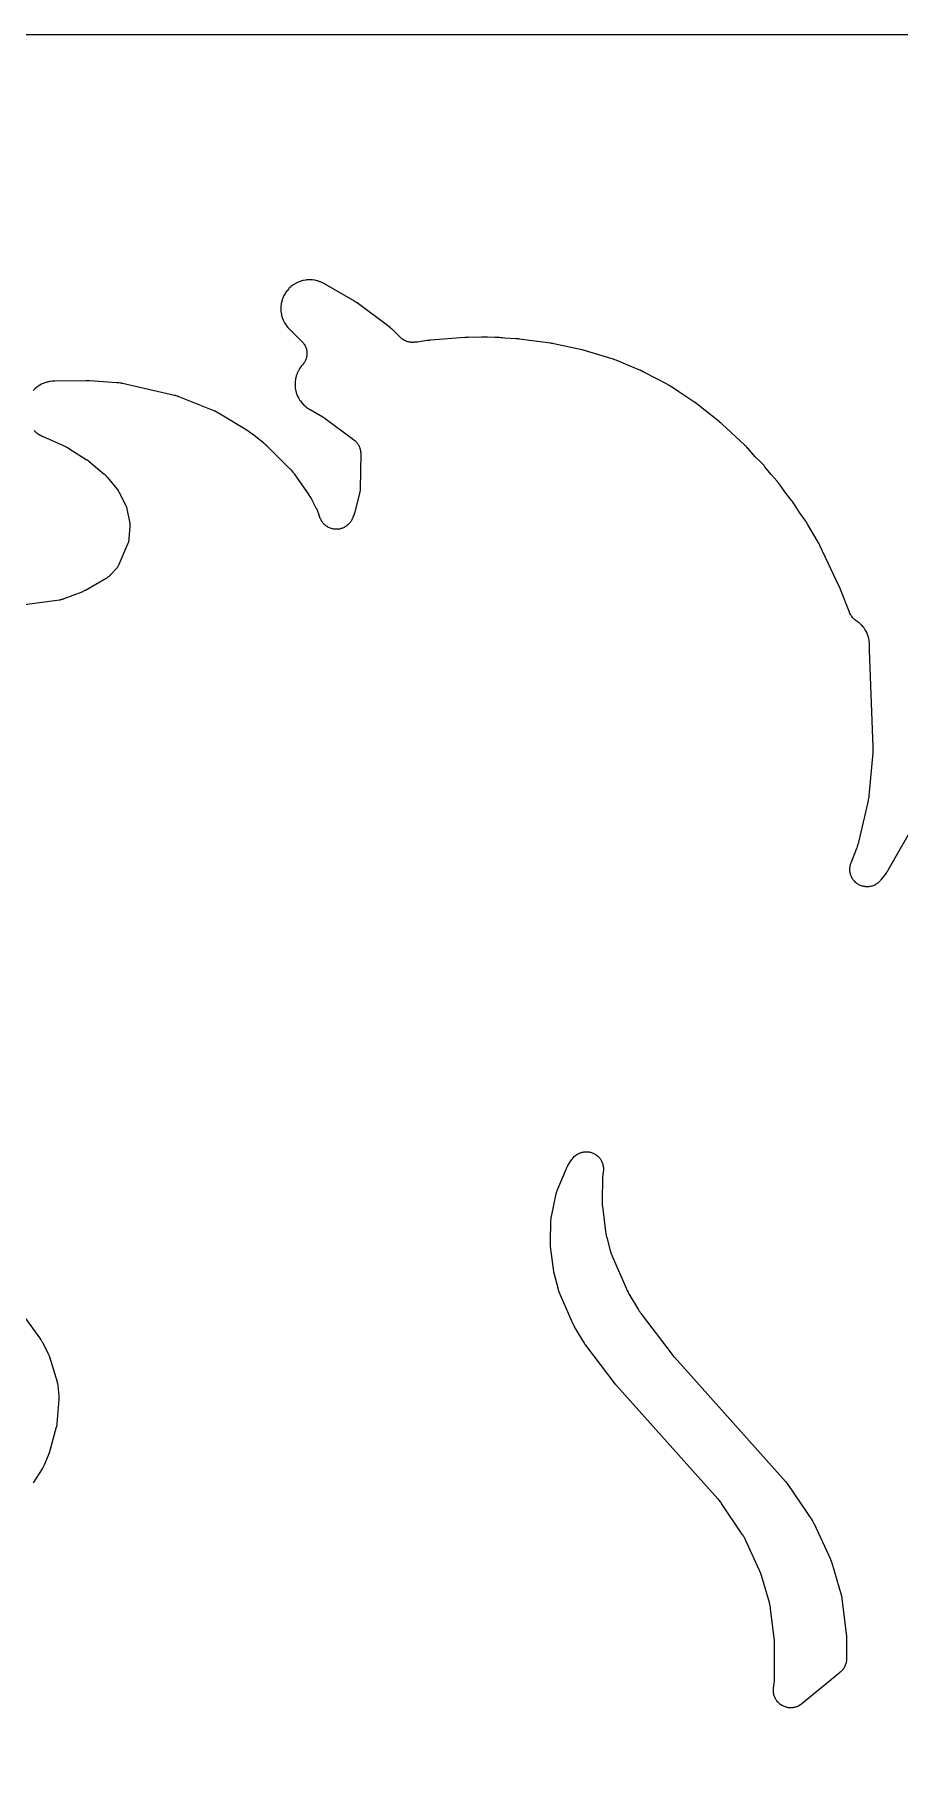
# Model space of a CAD drawing. Header units: millimetres. Extents: x 0 to 300, y 0 to 300.
# Drawn here: x 150 to 225, y 150 to 300.1 of the extents above; entities that cross this region are included whole.
import ezdxf

# ---------------------------------------------------------------- set-up
doc = ezdxf.new("R2010")
doc.units = ezdxf.units.MM
doc.layers.add('CUT', color=7, linetype='CONTINUOUS')

msp = doc.modelspace()

# ---------------------------------------------------------------- linework, layer by layer
at = {"layer": 'CUT'}
for points in [[(140.0684, 300.0625), (193.3882, 300.0625), (298.533, 300.0625), (298.5625, 300.0625), (299.4478, 300.0625), (299.5212, 300.0589), (299.5794, 300.0503), (299.6365, 300.036), (299.6918, 300.0162), (299.745, 299.991), (299.7954, 299.9608), (299.8427, 299.9257), (299.8863, 299.8863), (299.9257, 299.8427), (299.9608, 299.7954), (299.991, 299.745), (300.0162, 299.6918), (300.036, 299.6365), (300.0503, 299.5794), (300.0589, 299.5212), (300.0625, 299.4478), (300.0625, 298.5625), (300.0625, 1.467)], [(226.5603, 232.0055), (224.0664, 227.606), (224.0587, 227.5926), (224.0404, 227.5616), (224.0324, 227.5483), (224.0226, 227.5323), (224.0144, 227.5192), (223.9951, 227.4888), (223.9867, 227.4759), (223.9716, 227.4531), (223.963, 227.4403), (223.9426, 227.4106), (223.9338, 227.3979), (223.9228, 227.3826), (223.9138, 227.3701), (223.8924, 227.3411), (223.8831, 227.3288), (223.4329, 226.7402), (223.4051, 226.7056), (223.3525, 226.6435), (223.2919, 226.5786), (223.2494, 226.5375), (223.1827, 226.4789), (223.1364, 226.4421), (223.0642, 226.3904), (223.0145, 226.3584), (222.9376, 226.314), (222.885, 226.2871), (222.804, 226.2505), (222.749, 226.2289), (222.6649, 226.2005), (222.608, 226.1844), (222.5215, 226.1644), (222.4633, 226.154), (222.3752, 226.1426), (222.3163, 226.138), (222.2275, 226.1354), (222.1684, 226.1366), (222.0798, 226.1427), (222.0211, 226.1497), (221.9335, 226.1646), (221.8758, 226.1773), (221.7901, 226.2008), (221.734, 226.2191), (221.651, 226.2509), (221.5969, 226.2747), (221.5175, 226.3145), (221.466, 226.3436), (221.3909, 226.391), (221.3426, 226.4249), (221.2725, 226.4795), (221.2277, 226.5181), (221.1634, 226.5793), (221.1226, 226.6221), (221.0646, 226.6894), (221.0283, 226.736), (220.9772, 226.8087), (220.9456, 226.8586), (220.9019, 226.936), (220.8755, 226.9888), (220.8396, 227.0701), (220.8185, 227.1253), (220.7908, 227.2097), (220.7752, 227.2667), (220.756, 227.3534), (220.7461, 227.4117), (220.7355, 227.4999), (220.7314, 227.5588), (220.7296, 227.6476), (220.7313, 227.7067), (220.7382, 227.7952), (220.7458, 227.8539), (220.7614, 227.9413), (220.7747, 227.9989), (220.7989, 228.0844), (220.8248, 228.1615), (220.8401, 228.2032), (221.346, 229.4905), (221.3535, 229.5105), (221.3997, 229.6418), (221.4065, 229.6621), (221.4586, 229.8287), (221.4646, 229.8493), (221.5014, 229.9835), (221.5067, 230.0043), (222.3283, 233.4871), (222.3329, 233.5081), (222.36, 233.6448), (222.3638, 233.6659), (222.3917, 233.8386), (222.3947, 233.8598), (222.412, 233.9982), (222.4143, 234.0195), (222.7458, 237.7511), (222.7472, 237.7702), (222.7543, 237.8945), (222.7551, 237.9137), (222.7589, 238.0699), (222.7591, 238.0891), (222.7582, 238.2137), (222.7577, 238.2328), (222.4274, 246.6579), (222.427, 246.7023), (222.4286, 246.7991), (222.4303, 246.8412), (222.4326, 246.877), (222.433, 246.8841), (222.438, 246.98), (222.4388, 247.0108), (222.4388, 247.2069), (222.4357, 247.268), (222.4161, 247.4605), (222.4068, 247.5209), (222.3677, 247.7104), (222.3522, 247.7696), (222.294, 247.9541), (222.2726, 248.0115), (222.1959, 248.189), (222.1688, 248.2439), (222.0744, 248.4128), (222.0418, 248.4646), (221.9307, 248.6229), (221.893, 248.6712), (221.7663, 248.8174), (221.7239, 248.8615), (221.583, 248.9941), (221.5363, 249.0337), (221.3805, 249.1528), (221.3557, 249.1708), (221.2908, 249.2154), (221.2856, 249.2189), (221.2797, 249.2229), (221.2441, 249.248), (221.1765, 249.2983), (221.1059, 249.3567), (221.0609, 249.3978), (220.9966, 249.4631), (220.956, 249.5086), (220.8987, 249.58), (220.863, 249.6294), (220.8132, 249.7063), (220.7827, 249.7591), (220.741, 249.8406), (220.7066, 249.9171), (220.6889, 249.9594), (219.9197, 251.9356), (219.9195, 251.9361), (219.9158, 251.9453), (219.8899, 252.0089), (219.8858, 252.0186), (219.8521, 252.0973), (219.8479, 252.1068), (219.8201, 252.1685), (219.8155, 252.1785), (218.1388, 255.7305), (218.1328, 255.7427), (218.0935, 255.8215), (218.0873, 255.8335), (218.0356, 255.9312), (218.0291, 255.9431), (217.9862, 256.02), (217.9795, 256.0318), (217.0701, 257.579), (217.0637, 257.5897), (217.0212, 257.6587), (217.0145, 257.6692), (216.9594, 257.7547), (216.9525, 257.7651), (216.9072, 257.8323), (216.9001, 257.8425), (216.3703, 258.5933), (215.9338, 259.2896), (215.9249, 259.3033), (215.8663, 259.3914), (215.8571, 259.4049), (215.7805, 259.5135), (215.771, 259.5266), (215.7076, 259.6115), (215.6977, 259.6244), (215.1825, 260.2766), (214.6835, 260.9837), (214.6736, 260.9974), (214.6074, 261.0857), (214.5971, 261.0992), (214.511, 261.2076), (214.5002, 261.2207), (214.4292, 261.3052), (214.4181, 261.318), (213.9038, 261.8954), (213.3643, 262.5785), (213.3521, 262.5933), (213.272, 262.6884), (213.2594, 262.7029), (213.155, 262.8189), (213.142, 262.833), (213.0559, 262.9228), (213.0424, 262.9364), (212.5293, 263.4386), (211.8701, 264.1786), (211.8605, 264.1892), (211.7967, 264.2574), (211.7868, 264.2678), (211.7047, 264.3515), (211.6945, 264.3616), (211.6276, 264.4267), (211.6171, 264.4366), (209.6564, 266.2535), (209.6485, 266.2607), (209.5933, 266.3101), (209.5847, 266.3176), (209.5147, 266.3778), (209.5062, 266.3851), (209.45, 266.4316), (209.441, 266.4389), (209.4313, 266.4471), (209.4201, 266.4564), (207.4965, 268.0037), (207.4853, 268.0126), (207.4113, 268.0692), (207.3999, 268.0778), (207.3054, 268.1466), (207.2937, 268.1549), (207.2172, 268.2079), (207.2053, 268.2159), (205.9006, 269.0743), (205.2625, 269.5028), (205.2493, 269.5114), (205.1625, 269.5664), (205.149, 269.5747), (205.124, 269.5897), (205.1168, 269.5941), (205.0065, 269.6599), (204.9928, 269.6678), (204.9036, 269.7179), (204.8897, 269.7254), (202.8681, 270.7912), (202.8547, 270.7981), (202.7664, 270.8418), (202.7528, 270.8484), (202.6406, 270.9004), (202.6268, 270.9066), (202.5365, 270.9458), (202.5225, 270.9517), (201.6731, 271.2951), (200.4588, 271.8046), (200.4449, 271.8102), (200.354, 271.8457), (200.3399, 271.851), (200.2248, 271.8927), (200.2106, 271.8976), (200.118, 271.9285), (200.1037, 271.9331), (197.8109, 272.6353), (197.7982, 272.6391), (197.7151, 272.6625), (197.7023, 272.666), (197.5974, 272.6931), (197.5845, 272.6963), (197.5005, 272.716), (197.4875, 272.7189), (195.0496, 273.2351), (195.0394, 273.2372), (194.9679, 273.251), (194.9569, 273.2531), (194.8675, 273.2686), (194.8566, 273.2704), (194.7858, 273.2814), (194.7742, 273.2831), (192.0769, 273.6484), (192.0657, 273.6498), (191.9884, 273.6588), (191.9765, 273.6601), (191.88, 273.6694), (191.8682, 273.6704), (191.7918, 273.6762), (191.7792, 273.6771), (190.7803, 273.7324), (190.6013, 273.753), (190.5856, 273.7546), (190.4831, 273.7637), (190.4674, 273.7649), (190.3385, 273.7729), (190.3227, 273.7737), (190.2199, 273.7773), (190.2041, 273.7777), (189.9174, 273.7803), (189.2917, 273.815), (189.2721, 273.8157), (189.1448, 273.8186), (189.1252, 273.8187), (189.1159, 273.8186), (189.0731, 273.8198), (189.0555, 273.82), (188.9118, 273.8196), (188.8942, 273.8193), (188.7798, 273.8157), (188.7622, 273.8149), (188.4208, 273.7939), (187.6679, 273.8008), (187.6544, 273.8007), (187.5668, 273.7996), (187.5533, 273.7992), (187.4434, 273.7953), (187.4299, 273.7947), (187.3424, 273.7896), (187.329, 273.7886), (184.3391, 273.5466), (184.3296, 273.5457), (184.2633, 273.5393), (184.2531, 273.5382), (184.1706, 273.5288), (184.1606, 273.5276), (184.0956, 273.519), (184.085, 273.5175), (184.0535, 273.5128), (184.0507, 273.5125), (184.0377, 273.5107), (183.2272, 273.3894), (182.9255, 273.3666), (182.8827, 273.3644), (182.8043, 273.3623), (182.7188, 273.364), (182.6619, 273.3678), (182.5769, 273.3776), (182.5207, 273.3868), (182.437, 273.4047), (182.3819, 273.4192), (182.3002, 273.4449), (182.2467, 273.4646), (182.1679, 273.498), (182.1166, 273.5226), (182.0413, 273.5633), (181.9925, 273.5928), (181.9214, 273.6405), (181.8756, 273.6744), (181.8094, 273.7286), (181.7512, 273.7811), (181.7201, 273.8105), (181.1289, 274.3965), (181.1134, 274.4113), (181.0109, 274.5058), (180.9949, 274.5201), (180.8622, 274.634), (180.8457, 274.6477), (180.7368, 274.7346), (180.7198, 274.7477), (180.7197, 274.7478), (177.9802, 276.7787), (177.966, 276.7889), (177.8726, 276.854), (177.8581, 276.8638), (177.7385, 276.942), (177.7237, 276.9514), (177.6267, 277.011), (177.6116, 277.0199), (175.1548, 278.4303), (175.1419, 278.4375), (175.0572, 278.4834), (175.0441, 278.4903), (174.9926, 278.5165), (174.9659, 278.5294), (174.7927, 278.6072), (174.7375, 278.6288), (174.56, 278.6883), (174.503, 278.7044), (174.3204, 278.7461), (174.2621, 278.7564), (174.0763, 278.78), (174.0173, 278.7845), (173.8301, 278.7896), (173.7709, 278.7883), (173.5841, 278.775), (173.5253, 278.7678), (173.3407, 278.7361), (173.2829, 278.7232), (173.1024, 278.6735), (173.0461, 278.6549), (172.8714, 278.5876), (172.8172, 278.5636), (172.65, 278.4794), (172.5985, 278.4502), (172.4403, 278.3499), (172.3919, 278.3157), (172.2445, 278.2003), (172.1997, 278.1615), (172.0643, 278.0322), (172.0236, 277.9892), (171.9016, 277.8471), (171.8653, 277.8003), (171.7579, 277.6468), (171.7264, 277.5967), (171.6347, 277.4334), (171.6083, 277.3804), (171.5331, 277.2089), (171.5121, 277.1535), (171.4542, 276.9754), (171.4387, 276.9183), (171.3987, 276.7353), (171.3889, 276.6769), (171.3671, 276.4909), (171.3631, 276.4318), (171.3597, 276.2446), (171.3616, 276.1854), (171.3767, 275.9987), (171.3844, 275.94), (171.4179, 275.7558), (171.4313, 275.6981), (171.4828, 275.518), (171.5018, 275.4619), (171.5708, 275.2878), (171.5953, 275.2339), (171.6811, 275.0675), (171.7108, 275.0162), (171.8126, 274.859), (171.8472, 274.811), (171.964, 274.6646), (172.0031, 274.6202), (172.1356, 274.4842), (172.1568, 274.4635), (172.2135, 274.4107), (172.2184, 274.4062), (172.2528, 274.3749), (172.258, 274.3702), (172.2901, 274.3417), (172.299, 274.3337), (172.3208, 274.3138), (172.3301, 274.3052), (172.34, 274.2959), (172.3488, 274.2875), (172.3691, 274.2679), (172.3778, 274.2595), (173.1658, 273.479), (173.1973, 273.4462), (173.2536, 273.3845), (173.3115, 273.3143), (173.3476, 273.2656), (173.3981, 273.1898), (173.4291, 273.1377), (173.4717, 273.0572), (173.4972, 273.0023), (173.5315, 272.9179), (173.5514, 272.8607), (173.5769, 272.7733), (173.5909, 272.7143), (173.6075, 272.6247), (173.6155, 272.5647), (173.6229, 272.4739), (173.6248, 272.4133), (173.623, 272.3223), (173.6187, 272.2618), (173.6077, 272.1714), (173.5974, 272.1117), (173.5773, 272.0229), (173.561, 271.9645), (173.5321, 271.8782), (173.5099, 271.8218), (173.4724, 271.7388), (173.4447, 271.6849), (173.399, 271.6061), (173.3659, 271.5553), (173.3125, 271.4816), (173.2602, 271.4166), (173.2308, 271.3818), (173.1709, 271.3147), (173.1337, 271.2686), (173.0234, 271.1172), (172.991, 271.0676), (172.8962, 270.9061), (172.8687, 270.8536), (172.7903, 270.6835), (172.7682, 270.6286), (172.707, 270.4516), (172.6904, 270.3947), (172.6469, 270.2126), (172.636, 270.1543), (172.6107, 269.9688), (172.6056, 269.9098), (172.5987, 269.7226), (172.5994, 269.6634), (172.611, 269.4764), (172.6176, 269.4176), (172.6475, 269.2327), (172.6599, 269.1748), (172.7079, 268.9938), (172.7259, 268.9373), (172.7916, 268.7619), (172.8151, 268.7075), (172.8977, 268.5395), (172.9265, 268.4877), (173.0253, 268.3286), (173.059, 268.2799), (173.173, 268.1313), (173.2113, 268.0861), (173.3395, 267.9495), (173.3821, 267.9084), (173.523, 267.7851), (173.5695, 267.7483), (173.724, 267.638), (173.7486, 267.6214), (173.7973, 267.5901), (173.8098, 267.5823), (173.8921, 267.5323), (173.9049, 267.5248), (175.0032, 266.8943), (175.0078, 266.8916), (175.0151, 266.8874), (175.0368, 266.8743), (175.0758, 266.8501), (175.0927, 266.8394), (175.1091, 266.8287), (175.1143, 266.8253), (175.1181, 266.8228), (175.1397, 266.808), (175.18, 266.7796), (175.1978, 266.7668), (177.6755, 264.9301), (177.7092, 264.9039), (177.7697, 264.8544), (177.8332, 264.7973), (177.8736, 264.7574), (177.9313, 264.6945), (177.9677, 264.6509), (178.0193, 264.5829), (178.0514, 264.536), (178.0962, 264.4634), (178.1238, 264.4137), (178.1615, 264.3372), (178.1843, 264.2851), (178.2146, 264.2053), (178.2323, 264.1513), (178.2549, 264.069), (178.2674, 264.0136), (178.2822, 263.9295), (178.2893, 263.8731), (178.2961, 263.7881), (178.2985, 263.7099), (178.2989, 263.6672), (178.2517, 260.6953), (178.2514, 260.6822), (178.2507, 260.6604), (178.2476, 260.6078), (178.2397, 260.5191), (178.2353, 260.4799), (178.2348, 260.4759), (178.2287, 260.4369), (178.213, 260.3492), (178.2023, 260.2977), (178.1972, 260.2765), (178.1941, 260.2637), (177.7876, 258.6702), (177.7835, 258.6546), (177.7736, 258.6183), (177.7691, 258.6027), (177.7636, 258.5839), (177.7589, 258.5684), (177.7476, 258.5325), (177.7427, 258.5171), (177.7337, 258.49), (177.7284, 258.4747), (177.7159, 258.4392), (177.7104, 258.424), (177.7035, 258.4056), (177.6977, 258.3905), (177.6839, 258.3555), (177.6778, 258.3405), (177.5753, 258.0934), (177.5575, 258.0533), (177.5232, 257.9807), (177.4818, 257.9033), (177.4519, 257.8533), (177.4032, 257.7803), (177.3685, 257.7334), (177.313, 257.6656), (177.2739, 257.6222), (177.212, 257.5601), (177.1689, 257.5208), (177.1013, 257.465), (177.0545, 257.43), (176.9818, 257.3811), (176.9319, 257.3509), (176.8548, 257.3092), (176.8021, 257.284), (176.7213, 257.25), (176.6664, 257.2301), (176.5827, 257.2041), (176.5262, 257.1896), (176.4403, 257.1719), (176.3826, 257.163), (176.2954, 257.1537), (176.2372, 257.1504), (176.1495, 257.1497), (176.0912, 257.1521), (176.0039, 257.1599), (175.9461, 257.168), (175.8599, 257.1843), (175.8032, 257.1979), (175.719, 257.2225), (175.6639, 257.2416), (175.5825, 257.2743), (175.5295, 257.2986), (175.4517, 257.3391), (175.4013, 257.3685), (175.3278, 257.4163), (175.2805, 257.4505), (175.212, 257.5052), (175.1682, 257.5438), (175.1054, 257.6049), (175.0656, 257.6476), (175.009, 257.7146), (174.9736, 257.761), (174.9238, 257.8331), (174.893, 257.8827), (174.8504, 257.9594), (174.8246, 258.0117), (174.7898, 258.0922), (174.7614, 258.1673), (174.747, 258.2087), (174.6646, 258.4642), (174.6608, 258.4757), (174.6352, 258.5499), (174.6312, 258.5613), (174.6149, 258.6056), (174.6061, 258.6281), (174.5462, 258.7731), (174.5365, 258.7952), (174.5167, 258.8381), (174.5115, 258.849), (174.4772, 258.9195), (174.4718, 258.9304), (174.0871, 259.6826), (174.0773, 259.701), (174.0111, 259.8199), (174.0006, 259.838), (173.9125, 259.9841), (173.9014, 260.0019), (173.8272, 260.1159), (173.8154, 260.1332), (172.5412, 261.9474), (172.5334, 261.9582), (172.482, 262.028), (172.474, 262.0387), (172.4422, 262.08), (172.4254, 262.1008), (172.3136, 262.2332), (172.2959, 262.2532), (172.2605, 262.2915), (172.2514, 262.3012), (172.1911, 262.3636), (172.1817, 262.3731), (170.1892, 264.3465), (170.1775, 264.3577), (170.101, 264.4295), (170.0891, 264.4404), (169.9907, 264.5279), (169.9785, 264.5385), (169.8982, 264.6061), (169.8857, 264.6163), (168.9036, 265.3991), (168.8883, 265.4109), (168.788, 265.4857), (168.7724, 265.497), (168.6436, 265.5868), (168.6276, 265.5976), (168.5226, 265.6658), (168.5063, 265.6761), (165.9456, 267.2268), (165.9352, 267.233), (165.8669, 267.2725), (165.8563, 267.2785), (165.8148, 267.3014), (165.7933, 267.3127), (165.6523, 267.3832), (165.6303, 267.3936), (165.5871, 267.4131), (165.576, 267.418), (165.5034, 267.4489), (165.4922, 267.4535), (162.602, 268.617), (162.5916, 268.6211), (162.5183, 268.649), (162.5074, 268.6531), (162.459, 268.6704), (162.4355, 268.6783), (162.2882, 268.7244), (162.2653, 268.7311), (162.2254, 268.7419), (162.2145, 268.7447), (162.1394, 268.7635), (162.1271, 268.7664), (157.6262, 269.791), (157.6154, 269.7934), (157.5401, 269.8091), (157.5288, 269.8113), (157.4792, 269.8206), (157.4552, 269.8247), (157.3051, 269.8467), (157.2819, 269.8496), (157.2415, 269.854), (157.2305, 269.855), (157.1547, 269.8618), (157.1424, 269.8627), (154.7587, 270.0244), (154.7474, 270.0251), (154.6692, 270.0289), (154.6572, 270.0294), (154.5596, 270.0322), (154.5478, 270.0324), (154.4707, 270.0331), (154.458, 270.0331), (151.7422, 270.0005), (151.7277, 270.0002), (151.6336, 269.9968), (151.6191, 269.9961), (151.5626, 269.9926), (151.5337, 269.9902), (151.3491, 269.97), (151.2918, 269.961), (151.1124, 269.9236), (151.0563, 269.9091), (150.8813, 269.8546), (150.8269, 269.8347), (150.658, 269.7636), (150.6057, 269.7385), (150.4445, 269.6514), (150.3949, 269.6215), (150.2428, 269.5192), (150.1963, 269.4846), (150.0548, 269.3682), (150.0119, 269.3292), (149.8823, 269.1997)], [(149.9666, 265.7138), (150.0085, 265.6738), (150.1471, 265.5539), (150.1927, 265.5181), (150.3421, 265.4121), (150.391, 265.3809), (150.5522, 265.2885), (150.5777, 265.2747), (150.6281, 265.249), (150.6411, 265.2426), (150.726, 265.2018), (150.7391, 265.1956), (152.6916, 264.3151), (152.7055, 264.3087), (152.7379, 264.2935), (152.7517, 264.2868), (152.7684, 264.2786), (152.7821, 264.2717), (152.8139, 264.2554), (152.8274, 264.2482), (152.8384, 264.2424), (152.8519, 264.235), (152.8831, 264.2176), (152.8965, 264.21), (152.9127, 264.2006), (152.9259, 264.1928), (152.9565, 264.1743), (152.9696, 264.1662), (154.487, 263.215), (154.4998, 263.2068), (154.5296, 263.1875), (154.5423, 263.179), (154.5577, 263.1687), (154.5702, 263.16), (154.5994, 263.1396), (154.6118, 263.1308), (154.6216, 263.1236), (154.6339, 263.1146), (154.6623, 263.0932), (154.6744, 263.084), (154.689, 263.0726), (154.701, 263.0631), (154.7286, 263.0408), (154.7404, 263.0312), (156.0128, 261.9696), (156.0206, 261.963), (156.0277, 261.957), (156.0574, 261.9305), (156.1097, 261.8816), (156.1315, 261.8605), (156.1515, 261.8398), (156.1975, 261.7904), (156.2139, 261.7719), (156.2148, 261.7708), (156.2222, 261.7621), (156.328, 261.6356), (157.1392, 260.6576), (157.1473, 260.6476), (157.1546, 260.6385), (157.1848, 260.5988), (157.2372, 260.5259), (157.2586, 260.4947), (157.2776, 260.464), (157.3126, 260.4049), (157.3297, 260.3743), (157.3375, 260.3593), (157.3441, 260.3463), (157.8828, 259.2704), (157.8871, 259.2617), (157.8899, 259.2559), (157.9074, 259.2178), (157.9315, 259.1618), (157.9562, 259.0981), (157.9711, 259.0547), (157.9895, 258.9942), (158.0021, 258.947), (158.0112, 258.9096), (158.0138, 258.898), (158.0161, 258.8875), (158.2393, 257.8187), (158.2414, 257.8083), (158.2428, 257.8015), (158.2482, 257.7699), (158.2561, 257.7157), (158.2637, 257.6425), (158.2669, 257.5931), (158.2686, 257.5252), (158.268, 257.4729), (158.2665, 257.4317), (158.2658, 257.4189), (158.265, 257.4073), (158.1875, 256.3178), (158.1829, 256.2794), (158.1713, 256.2019), (158.1541, 256.1159), (158.1396, 256.0583), (158.1165, 255.9811), (158.0964, 255.9237), (158.0792, 255.8783), (158.0733, 255.8639), (158.0679, 255.8511), (157.3193, 254.1058), (157.303, 254.0701), (157.2718, 254.0053), (157.2347, 253.9362), (157.208, 253.8912), (157.165, 253.8256), (157.1345, 253.7832), (157.086, 253.7215), (157.0478, 253.6771), (156.5531, 253.1552), (156.5455, 253.1474), (156.5405, 253.1422), (156.5067, 253.1092), (156.4564, 253.0625), (156.3978, 253.0127), (156.3568, 252.9808), (156.2992, 252.9394), (156.2538, 252.9095), (156.2174, 252.8867), (156.2058, 252.8798), (156.1953, 252.8737), (154.4059, 251.8449), (154.3851, 251.8347), (154.3724, 251.8286), (154.3089, 251.7976), (154.0993, 251.6955), (152.5307, 251.1027), (152.5189, 251.0983), (152.5082, 251.0945), (152.4619, 251.0791), (152.3779, 251.0538), (152.3423, 251.0439), (152.3079, 251.0359), (152.227, 251.0189), (152.1788, 251.0101), (152.1628, 251.0076), (152.1488, 251.0056), (148.4796, 250.4994)], [(148.9885, 188.9875), (150.5082, 186.8889), (150.5123, 186.8832), (150.5219, 186.8698), (150.5235, 186.8674), (150.5404, 186.8426), (150.5718, 186.7947), (150.6042, 186.7414), (150.641, 186.6757), (150.6574, 186.6452), (151.1723, 185.6376), (151.1768, 185.6287), (151.1809, 185.6205), (151.1974, 185.5855), (151.2254, 185.5225), (151.2368, 185.4956), (151.2468, 185.4697), (151.2692, 185.4084), (151.2817, 185.3719), (151.2855, 185.3597), (151.2889, 185.349), (151.9466, 183.1882), (151.9498, 183.1774), (151.9526, 183.1678), (151.9637, 183.1258), (151.9819, 183.0498), (151.989, 183.0176), (151.9945, 182.9866), (152.0061, 182.9139), (152.0119, 182.8707), (152.0135, 182.8563), (152.0148, 182.8438), (152.0994, 181.9633), (152.1003, 181.9535), (152.1011, 181.9447), (152.1035, 181.9069), (152.1064, 181.8387), (152.1071, 181.8099), (152.1069, 181.7824), (152.1054, 181.7181), (152.1037, 181.6801), (152.1028, 181.6675), (152.102, 181.6565), (151.9385, 179.5781), (151.9376, 179.5674), (151.9367, 179.5578), (151.932, 179.5165), (151.9218, 179.4424), (151.9169, 179.4112), (151.9112, 179.3817), (151.8965, 179.3127), (151.8869, 179.2721), (151.8833, 179.2587), (151.8802, 179.2471), (151.288, 177.1042), (151.2838, 177.0895), (151.2737, 177.0553), (151.2692, 177.0406), (151.2637, 177.0229), (151.259, 177.0083), (151.2477, 176.9744), (151.2428, 176.96), (151.2387, 176.9484), (151.2335, 176.934), (151.2211, 176.9006), (151.2157, 176.8863), (151.2089, 176.8689), (151.2032, 176.8547), (151.1897, 176.8217), (151.1838, 176.8075), (150.7933, 175.8982), (150.7895, 175.8895), (150.7861, 175.8817), (150.7706, 175.8485), (150.7415, 175.7893), (150.7298, 175.7665), (150.7156, 175.7407), (150.685, 175.6874), (150.666, 175.6559), (150.6595, 175.6455), (150.6538, 175.6366), (149.8771, 174.4357)]]:
    msp.add_lwpolyline(points, dxfattribs=at)
msp.add_lwpolyline([(196.6078, 202.4788), (196.6549, 202.5447), (196.7098, 202.614), (196.7486, 202.6584), (196.8101, 202.722), (196.853, 202.7623), (196.9204, 202.8195), (196.9671, 202.8554), (197.0398, 202.9058), (197.0898, 202.9369), (197.1672, 202.9799), (197.22, 203.006), (197.3011, 203.0412), (197.3562, 203.0619), (197.4405, 203.089), (197.4973, 203.1042), (197.5838, 203.1229), (197.6419, 203.1325), (197.7298, 203.1425), (197.7886, 203.1464), (197.877, 203.1478), (197.9359, 203.1458), (198.024, 203.1385), (198.0824, 203.1308), (198.1694, 203.1149), (198.2268, 203.1015), (198.3118, 203.0771), (198.3676, 203.0581), (198.4498, 203.0255), (198.5034, 203.0011), (198.582, 202.9606), (198.633, 202.931), (198.7073, 202.883), (198.7551, 202.8486), (198.8243, 202.7935), (198.8685, 202.7546), (198.9319, 202.693), (198.9721, 202.6499), (199.0292, 202.5823), (199.065, 202.5355), (199.1151, 202.4627), (199.1461, 202.4126), (199.1889, 202.3352), (199.2148, 202.2823), (199.2498, 202.201), (199.2704, 202.1458), (199.2972, 202.0616), (199.3123, 202.0046), (199.3307, 201.9181), (199.3402, 201.86), (199.35, 201.7721), (199.3537, 201.7133), (199.3548, 201.6248), (199.3527, 201.566), (199.3452, 201.4778), (199.3343, 201.3975), (199.3273, 201.3538), (199.3266, 201.3503), (199.3243, 201.3367), (199.3156, 201.2833), (199.3118, 201.2558), (199.2913, 201.0771), (199.2888, 201.0495), (199.2851, 200.9955), (199.2843, 200.9817), (199.2802, 200.8918), (199.2798, 200.878), (199.236, 198.8893), (199.2358, 198.8787), (199.2355, 198.8049), (199.2355, 198.7938), (199.2362, 198.7454), (199.237, 198.7221), (199.2447, 198.5768), (199.2463, 198.5544), (199.2498, 198.5155), (199.2508, 198.505), (199.2587, 198.4324), (199.2601, 198.4206), (199.5414, 196.2296), (199.5442, 196.2104), (199.5643, 196.0862), (199.5677, 196.0672), (199.5978, 195.9122), (199.6018, 195.8932), (199.6299, 195.7706), (199.6345, 195.7518), (199.9506, 194.548), (199.9535, 194.5376), (199.974, 194.4648), (199.9771, 194.454), (199.9915, 194.4066), (199.9989, 194.3839), (200.0476, 194.2432), (200.0555, 194.2216), (200.07, 194.1845), (200.074, 194.1744), (200.1024, 194.1053), (200.1072, 194.0941), (201.3447, 191.2472), (201.3528, 191.2294), (201.4071, 191.1148), (201.4157, 191.0973), (201.4886, 190.9558), (201.4978, 190.9386), (201.5595, 190.8277), (201.5692, 190.8108), (202.3947, 189.4345), (202.4032, 189.4207), (202.4599, 189.3317), (202.4689, 189.3181), (202.5431, 189.2083), (202.5524, 189.195), (202.6138, 189.1091), (202.6235, 189.096), (205.3071, 185.5553), (205.3147, 185.5456), (205.3643, 185.4828), (205.3721, 185.4732), (205.436, 185.3957), (205.4439, 185.3862), (205.4961, 185.3256), (205.5042, 185.3163), (215.1583, 174.5429), (215.1686, 174.5312), (215.1924, 174.5037), (215.2025, 174.4918), (215.2147, 174.4772), (215.2246, 174.4652), (215.2475, 174.4368), (215.2571, 174.4246), (215.2741, 174.4028), (215.2836, 174.3904), (215.3055, 174.3613), (215.3147, 174.3487), (215.3259, 174.3333), (215.3349, 174.3206), (215.3558, 174.2907), (215.3646, 174.2778), (217.4832, 171.1269), (217.4882, 171.1194), (217.4965, 171.1068), (217.5157, 171.0763), (217.5473, 171.0238), (217.5609, 171.0004), (217.5623, 170.9979), (217.5752, 170.9741), (217.6036, 170.9199), (217.6196, 170.8875), (217.6261, 170.8739), (217.6299, 170.8658), (219.0384, 167.8061), (219.045, 167.7913), (219.0602, 167.7566), (219.0666, 167.7417), (219.0742, 167.7234), (219.0803, 167.7084), (219.0943, 167.6732), (219.1001, 167.658), (219.1102, 167.6312), (219.1158, 167.616), (219.1285, 167.5803), (219.1338, 167.5649), (219.14, 167.5462), (219.1451, 167.5307), (219.1564, 167.4946), (219.1612, 167.4791), (219.981, 164.7029), (219.9837, 164.6936), (219.9881, 164.6782), (219.9978, 164.6408), (220.013, 164.5772), (220.0192, 164.5489), (220.0198, 164.5458), (220.0252, 164.5174), (220.0362, 164.4529), (220.0419, 164.4147), (220.0439, 164.3987), (220.0451, 164.3891), (220.4279, 161.0879), (220.4293, 161.0749), (220.4323, 161.0448), (220.4336, 161.0319), (220.4349, 161.0161), (220.436, 161.0032), (220.4381, 160.9729), (220.439, 160.96), (220.4403, 160.937), (220.441, 160.9241), (220.4423, 160.8938), (220.4428, 160.8808), (220.4432, 160.865), (220.4435, 160.852), (220.4439, 160.8217), (220.444, 160.8087), (220.4441, 159.1702), (220.4429, 159.1244), (220.4386, 159.0405), (220.4293, 158.9493), (220.42, 158.889), (220.4015, 158.7992), (220.3861, 158.7402), (220.3585, 158.6528), (220.3372, 158.5956), (220.3009, 158.5114), (220.2739, 158.4567), (220.2292, 158.3767), (220.1967, 158.325), (220.1441, 158.25), (220.1066, 158.2019), (220.0466, 158.1325), (220.0044, 158.0885), (219.9377, 158.0256), (219.8737, 157.9712), (219.838, 157.9424), (219.7882, 157.9043), (219.7717, 157.8912), (216.5762, 155.2596), (216.541, 155.232), (216.4752, 155.1831), (216.4008, 155.1334), (216.3497, 155.1028), (216.2708, 155.0607), (216.2169, 155.0353), (216.1342, 155.0012), (216.0781, 154.9813), (215.9924, 154.9556), (215.9346, 154.9414), (215.8467, 154.9244), (215.7878, 154.9159), (215.6987, 154.9077), (215.6392, 154.9052), (215.5498, 154.9058), (215.4903, 154.9092), (215.4014, 154.9187), (215.3425, 154.928), (215.255, 154.9463), (215.1973, 154.9614), (215.112, 154.9883), (215.0562, 155.009), (214.974, 155.0443), (214.9205, 155.0704), (214.8422, 155.1137), (214.7915, 155.145), (214.7179, 155.1958), (214.6706, 155.2321), (214.6024, 155.2899), (214.559, 155.3306), (214.4968, 155.395), (214.4576, 155.4398), (214.4022, 155.51), (214.3677, 155.5586), (214.3195, 155.6339), (214.2899, 155.6856), (214.2494, 155.7654), (214.2252, 155.8198), (214.1928, 155.9032), (214.174, 155.9597), (214.1501, 156.0459), (214.1371, 156.104), (214.1218, 156.1922), (214.1146, 156.2513), (214.1082, 156.3405), (214.1069, 156.4), (214.1094, 156.4895), (214.1157, 156.5712), (214.1203, 156.6157), (214.1768, 157.0577), (214.1789, 157.0767), (214.1908, 157.2001), (214.1923, 157.2192), (214.2022, 157.3745), (214.2031, 157.3935), (214.207, 157.5175), (214.2073, 157.5366), (214.2072, 160.2798), (214.207, 160.2971), (214.2037, 160.4096), (214.203, 160.4269), (214.1948, 160.5678), (214.1936, 160.5851), (214.1838, 160.6972), (214.1821, 160.7144), (213.8555, 163.531), (213.8538, 163.5438), (213.8424, 163.6267), (213.8405, 163.6394), (213.8326, 163.6891), (213.828, 163.7145), (213.7945, 163.8784), (213.7888, 163.9035), (213.7767, 163.9523), (213.7734, 163.9648), (213.7514, 164.0456), (213.7479, 164.058), (213.0625, 166.3788), (213.056, 166.3994), (213.0114, 166.5327), (213.0041, 166.5531), (212.9421, 166.7182), (212.9342, 166.7383), (212.88, 166.8681), (212.8713, 166.8879), (211.6745, 169.4878), (211.6693, 169.4987), (211.6352, 169.5691), (211.6298, 169.5799), (211.6084, 169.6218), (211.5971, 169.6431), (211.5205, 169.7795), (211.5083, 169.8002), (211.4836, 169.8403), (211.4772, 169.8505), (211.4348, 169.9163), (211.4282, 169.9264), (209.6094, 172.6313), (209.5975, 172.6484), (209.5182, 172.7579), (209.5057, 172.7746), (209.4015, 172.9085), (209.3885, 172.9246), (209.3018, 173.0284), (209.2881, 173.0442), (200.4743, 182.8793), (200.4671, 182.8873), (200.4506, 182.9063), (200.4435, 182.9144), (200.4402, 182.9183), (200.4359, 182.9233), (200.426, 182.9352), (200.4218, 182.9402), (200.4186, 182.9441), (200.4111, 182.9533), (200.3937, 182.9748), (200.3869, 182.9833), (200.3822, 182.9894), (200.3714, 183.0034), (200.3667, 183.0095), (197.8178, 186.3723), (197.8148, 186.3762), (197.8101, 186.3825), (197.7962, 186.4015), (197.7717, 186.4361), (197.761, 186.4514), (197.7508, 186.4665), (197.7476, 186.4713), (197.7453, 186.4747), (197.7321, 186.495), (197.7077, 186.5337), (197.697, 186.5511), (196.8498, 187.9633), (196.8468, 187.9684), (196.842, 187.9764), (196.828, 188.001), (196.8035, 188.0457), (196.793, 188.0654), (196.783, 188.0848), (196.7798, 188.0909), (196.7776, 188.0954), (196.7648, 188.1215), (196.7415, 188.1713), (196.7315, 188.1936), (195.5256, 190.9659), (195.5225, 190.973), (195.5207, 190.9773), (195.4993, 191.0328), (195.4616, 191.141), (195.4437, 191.1982), (195.4434, 191.1994), (195.4406, 191.2098), (195.1006, 192.5039), (195.0991, 192.5096), (195.0968, 192.5186), (195.0903, 192.5458), (195.0793, 192.5952), (195.0747, 192.6169), (195.0706, 192.6381), (195.0693, 192.6448), (195.0683, 192.6497), (195.0634, 192.6781), (195.055, 192.7319), (195.0516, 192.7559), (194.7708, 194.9376), (194.7699, 194.9452), (194.7693, 194.9497), (194.7643, 195.0077), (194.7592, 195.1009), (194.7575, 195.1574), (194.7573, 195.2037), (194.8016, 197.2199), (194.8035, 197.2614), (194.8087, 197.3374), (194.8182, 197.4199), (194.8303, 197.495), (194.8379, 197.5359), (195.2474, 199.4888), (195.257, 199.5299), (195.2765, 199.605), (195.3015, 199.6858), (195.328, 199.7586), (195.3433, 199.7981), (196.1372, 201.7036), (196.1418, 201.7143), (196.1459, 201.7238), (196.1648, 201.7648), (196.1903, 201.8166), (196.2228, 201.8766), (196.2543, 201.93), (196.2722, 201.9589), (196.5829, 202.4421)], close=True, dxfattribs=at)

doc.saveas('drawing.dxf')
